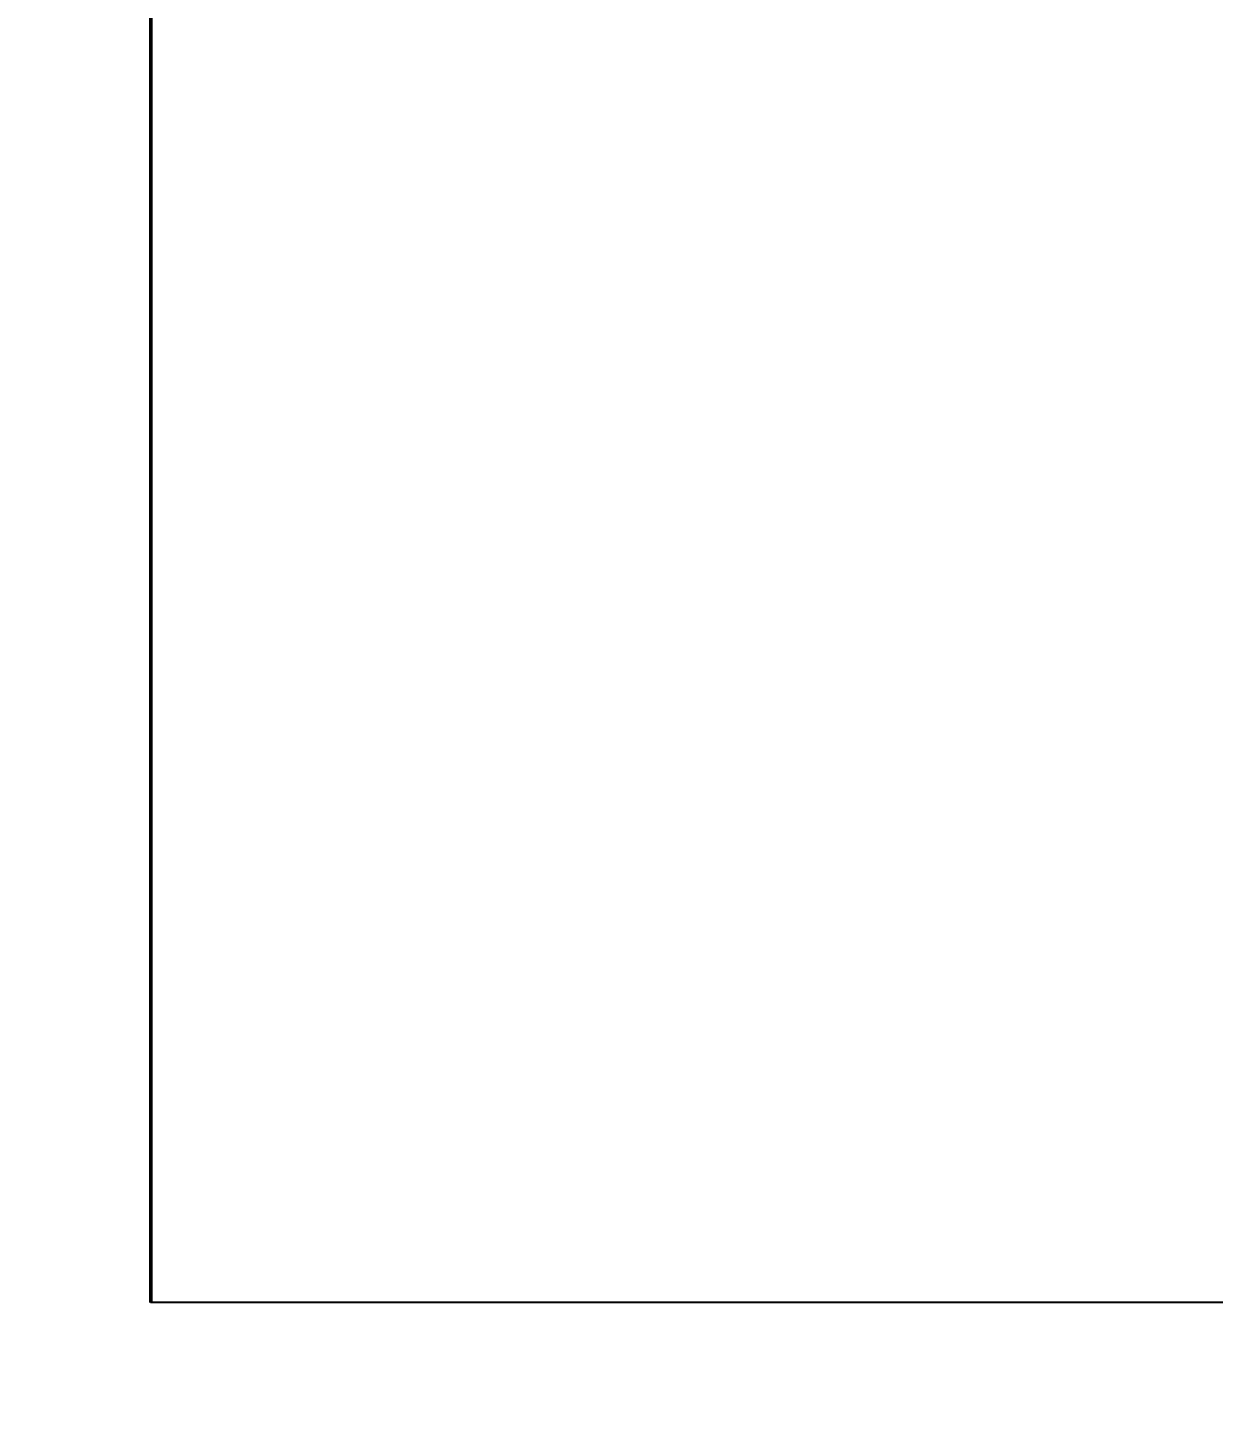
# Model space of a CAD drawing. Header units: inches. Extents: x 0 to 34, y 0 to 22.
# Drawn here: x 7.839 to 8.708, y 3.455 to 4.48 of the extents above; entities that cross this region are included whole.
import ezdxf
from ezdxf import colors
from ezdxf.entities.mleader import LeaderData, LeaderLine
from ezdxf.math import Vec2, Vec3

# ---------------------------------------------------------------- set-up
doc = ezdxf.new("R2010")
doc.units = ezdxf.units.IN
doc.header["$MEASUREMENT"] = 0
doc.layers.add('ETHERNET', color=150, linetype='Continuous', lineweight=50)
doc.styles.get("Standard").update_dxf_attribs({"font": 'arial.ttf'})

msp = doc.modelspace()

# ---------------------------------------------------------------- linework, layer by layer
at = {"layer": 'ETHERNET'}
msp.add_line((7.9288, 3.5451), (7.9288, 4.5457), dxfattribs=at)

# ---------------------------------------------------------------- leaders
ml = msp.add_multileader_mtext('Standard')
ml.set_content('', color=256)
ml.set_leader_properties()
ml.build(insert=Vec2(0, 0))
ml.multileader.update_dxf_attribs({"dogleg_length": 0.36, "arrow_head_size": 0.5})
ctx = ml.context
ctx.base_point, ctx.char_height, ctx.arrow_head_size, ctx.landing_gap_size, ctx.plane_origin, ctx.plane_x_axis, ctx.plane_y_axis = Vec3(7.9286, 3.5451), 0.18, 0.5, 0.09, Vec3(10.2886, 3.5451), Vec3(-1, 0), Vec3(0, -1)
notes = []
notes.append((ctx, [(0, (1, 1, 0), (8.2886, 3.5451), (-1, 0), 0.36, [(0, [(10.2886, 3.5451)], 0, [])])]))
ctx.mtext.insert, ctx.mtext.text_direction, ctx.mtext.rotation, ctx.mtext.flow_direction = Vec3(7.8386, 3.4551), Vec3(-1, 0), 3.141593, 5
for ctx, leaders in notes:
    for number, flags, end, landing, length, lines in leaders:
        leader = LeaderData()
        leader.index, (leader.has_last_leader_line, leader.has_dogleg_vector, leader.attachment_direction) = number, flags
        leader.last_leader_point, leader.dogleg_vector, leader.dogleg_length = Vec3(end), Vec3(landing), length
        for number, points, colour, breaks in lines:
            line = LeaderLine()
            line.index, line.vertices, line.color, line.breaks = number, Vec3.list(points), colors.encode_raw_color(colour), breaks
            leader.lines.append(line)
        ctx.leaders.append(leader)

doc.saveas('drawing.dxf')
